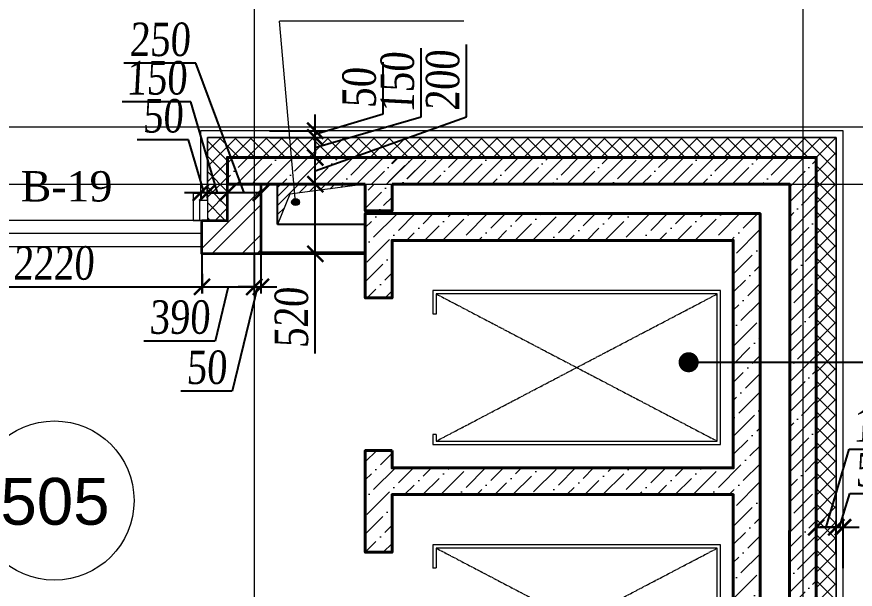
# Model space of a CAD drawing. Header units: inches. Extents: x -407541 to 6688123, y -998590 to 1205599.
# Drawn here: x 174629 to 180895, y 268380 to 272658 of the extents above; entities that cross this region are included whole.
import ezdxf

# ---------------------------------------------------------------- set-up
doc = ezdxf.new("R2010")
doc.units = ezdxf.units.IN
doc.header["$MEASUREMENT"] = 0
for name, pattern in [('ACAD_ISO04W100', [30, 24, -3, 0, -3]), ('AM_ISO08W050', [18, 12, -1.5, 3, -1.5]), ('AM_ISO09W050', [22.5, 12, -1.5, 3, -1.5, 3, -1.5])]:
    doc.linetypes.add(name, pattern=pattern)
for name, color, linetype, lineweight in [('AM_11', 60, 'AM_ISO09W050', 13), ('AM_5', 3, 'Continuous', 9), ('AM_7', 4, 'AM_ISO08W050', 5), ('ведомость витражей', 224, 'Continuous', 13), ('ВЕНТ фасад', 230, 'Continuous', 9), ('ВИТРАЖ', 145, 'Continuous', 9), ('КИРПИЧ', 30, 'Continuous', 35), ('МОНОЛИТ', 5, 'Continuous', 40), ('Оси', 254, 'ACAD_ISO04W100', 5), ('ОТВ СС', 140, 'Continuous', 25), ('ПЕРЕГОРОДКА', 7, 'Continuous', 25), ('подписи Л и ЛК', 92, 'Continuous', 9), ('размер внутр', 142, 'Continuous', 5), ('текст СС', 32, 'Continuous', 15), ('УТЕПЛИТЕЛЬ', 92, 'Continuous', 9), ('Штриховка', 7, 'Continuous', 9), ('ШТРИХОВКА МОНОЛИТ', 5, 'Continuous', 15), ('Экспликацийа', 7, 'Continuous', 18)]:
    doc.layers.add(name, color=color, linetype=linetype, lineweight=lineweight)
doc.styles.get("Standard").update_dxf_attribs({"font": 'arial.ttf'})
doc.styles.add('STYLE2', font='times.ttf', dxfattribs={"width": 0.8, "oblique": 3})
doc.styles.add('Times', font='times.ttf')
doc.dimstyles.new('vnytren', dxfattribs={"dimtxt": 250, "dimasz": 120, "dimexe": 50, "dimexo": 0, "dimgap": 50, "dimtad": 1, "dimdec": 0, "dimzin": 0, "dimdsep": 46, "dimtxsty": 'STYLE2', "dimblk": 'ARCHTICK', "dimcen": 0, "dimadec": 0, "dimazin": 0, "dimtfac": 1, "dimtdec": 0, "dimtmove": 1, "dimatfit": 2, "dimldrblk": 'DOT', "dimfxl": 1, "dimtolj": 1, "dimtzin": 0, "dimarcsym": 0})
doc.dimstyles.new('для 100 масштаба', dxfattribs={"dimtxt": 200, "dimasz": 150, "dimexe": 70, "dimexo": 0, "dimgap": 50, "dimtad": 1, "dimdec": 0, "dimrnd": 5, "dimzin": 0, "dimdsep": 46, "dimtxsty": 'Standard', "dimblk": 'ARCHTICK', "dimcen": 0, "dimadec": 0, "dimazin": 0, "dimtfac": 1, "dimtdec": 0, "dimtmove": 1, "dimatfit": 2, "dimldrblk": 'DOT', "dimfxl": 1, "dimtolj": 1, "dimtzin": 0, "dimarcsym": 0})

# ---------------------------------------------------------------- blocks, each defined once
blk = doc.blocks.new('_ARCHTICK')
at = {"color": 0, "linetype": 'ByBlock', "const_width": 0.15}
blk.add_lwpolyline([(-0.5, -0.5), (0.5, 0.5)], dxfattribs=at)
blk = doc.blocks.new('_Dot')
at = {"color": 0, "linetype": 'ByBlock', "lineweight": -2}
blk.add_line((-0.5, 0), (-1, 0), dxfattribs=at)
at = {"color": 0, "linetype": 'ByBlock', "const_width": 0.5}
blk.add_lwpolyline([(-0.25, 0, 1), (0.25, 0, 1)], format="xyb", close=True, dxfattribs=at)
blk = doc.blocks.new('SKKABINE_09.09.08_N013364_A-STEIN_JJ')
at = {"layer": 'AM_11'}
for points in [[(500, 555), (425, 555), (425, 2705), (1575, 2705), (1575, 555), (1400, 555)], [(500, 580), (450, 580), (450, 2680), (1550, 2680), (1550, 580), (1400, 580)], [(500, 580), (500, 555)], [(1400, 580), (1400, 555)]]:
    blk.add_lwpolyline(points, dxfattribs=at)
at = {"layer": 'AM_7'}
for points in [[(1550, 580), (450, 2680)], [(450, 580), (1550, 2680)]]:
    blk.add_lwpolyline(points, dxfattribs=at)
blk = doc.blocks.new('*D1866')
at = {"layer": 'размер внутр', "color": 0, "lineweight": -2, "transparency": 16777216}
for p, q in [((175967.4, 272311), (175428.2, 272310.9)), ((176328.2, 271342.8), (175967.4, 272311)), ((176203.3, 271342.8), (176203.3, 271292.8)), ((176453.1, 271342.8), (176203.3, 271342.8)), ((176453.1, 271342.8), (176453.2, 271292.8))]:
    blk.add_line(p, q, dxfattribs=at)
at = {"layer": 'размер внутр', "color": 0, "lineweight": -2, "transparency": 16777216, "xscale": 120, "yscale": 120, "zscale": 120}
for p, rotation in [((176203.3, 271342.8), 180.0107609439104), ((176453.1, 271342.8), 0.01076094391042837)]:
    blk.add_blockref('_ARCHTICK', p, dxfattribs=dict(at, rotation=rotation))
at = {"layer": 'размер внутр', "color": 0, "transparency": 16777216, "insert": (175697.8, 272488.1), "char_height": 250, "attachment_point": 5, "rotation": 0.01076, "style": 'STYLE2'}
blk.add_mtext('\\A1;250', dxfattribs=at)
blk = doc.blocks.new('*D1867')
at = {"layer": 'размер внутр', "color": 0, "lineweight": -2, "transparency": 16777216}
for p, q in [((175928.7, 272023.4), (175417.7, 272023.3)), ((176128.3, 271342.8), (175928.7, 272023.4)), ((176053.3, 271306.6), (176053.2, 271392.7)), ((176203.3, 271342.8), (176053.3, 271342.7)), ((176203.3, 271342.8), (176203.3, 271292.8))]:
    blk.add_line(p, q, dxfattribs=at)
at = {"layer": 'размер внутр', "color": 0, "lineweight": -2, "transparency": 16777216, "xscale": 120, "yscale": 120, "zscale": 120}
for p, rotation in [((176053.3, 271342.7), 180.0107609439104), ((176203.3, 271342.8), 0.01076094391042837)]:
    blk.add_blockref('_ARCHTICK', p, dxfattribs=dict(at, rotation=rotation))
at = {"layer": 'размер внутр', "color": 0, "transparency": 16777216, "insert": (175673.2, 272200.5), "char_height": 250, "attachment_point": 5, "rotation": 0.01076, "style": 'STYLE2'}
blk.add_mtext('\\A1;150', dxfattribs=at)
blk = doc.blocks.new('*D1868')
at = {"layer": 'размер внутр', "color": 0, "lineweight": -2, "transparency": 16777216}
for p, q in [((175912, 271739.6), (175528.1, 271739.5)), ((176028.3, 271342.7), (175912, 271739.6)), ((176053.3, 271306.6), (176053.2, 271392.7)), ((176003.3, 271342.7), (175883.3, 271342.7)), ((176003.3, 271342.7), (176003.3, 271292.7)), ((176053.3, 271342.7), (176003.3, 271342.7)), ((176053.3, 271342.7), (176003.3, 271342.7)), ((176053.3, 271342.7), (176173.3, 271342.8))]:
    blk.add_line(p, q, dxfattribs=at)
at = {"layer": 'размер внутр', "color": 0, "lineweight": -2, "transparency": 16777216, "xscale": 120, "yscale": 120, "zscale": 120}
for p, rotation in [((176003.3, 271342.7), 0.01076094391041523), ((176053.3, 271342.7), 180.0107609439104)]:
    blk.add_blockref('_ARCHTICK', p, dxfattribs=dict(at, rotation=rotation))
at = {"layer": 'размер внутр', "color": 0, "transparency": 16777216, "insert": (175720, 271916.7), "char_height": 250, "attachment_point": 5, "rotation": 0.01076, "style": 'STYLE2'}
blk.add_mtext('\\A1;50', dxfattribs=at)
blk = doc.blocks.new('*D1869')
at = {"layer": 'размер внутр', "color": 0, "lineweight": -2, "transparency": 16777216}
for p, q in [((176013.2, 270887.4), (176013.3, 270589.7)), ((176403.3, 270887.5), (176403.4, 270589.8)), ((176013.3, 270639.7), (176403.4, 270639.8)), ((176208.3, 270639.7), (176111.5, 270235.1)), ((176111.5, 270235.1), (175577.7, 270235))]:
    blk.add_line(p, q, dxfattribs=at)
at = {"layer": 'размер внутр', "color": 0, "lineweight": -2, "transparency": 16777216, "xscale": 120, "yscale": 120, "zscale": 120}
for p, rotation in [((176013.3, 270639.7), 180.0107609439104), ((176403.4, 270639.8), 0.01076094391041523)]:
    blk.add_blockref('_ARCHTICK', p, dxfattribs=dict(at, rotation=rotation))
at = {"layer": 'размер внутр', "color": 0, "transparency": 16777216, "insert": (175844.6, 270412.6), "char_height": 250, "attachment_point": 5, "rotation": 0.01076, "style": 'STYLE2'}
blk.add_mtext('\\A1;390', dxfattribs=at)
blk = doc.blocks.new('*D3607')
at = {"layer": 'размер внутр', "color": 0, "lineweight": -2, "transparency": 16777216}
for p, q in [((176453.5, 270923.2), (176453.6, 270589.8)), ((176403.3, 270887.5), (176403.4, 270589.8)), ((176428.5, 270639.8), (176238.3, 269860.5)), ((176403.4, 270639.8), (176283.4, 270639.8)), ((176403.4, 270639.8), (176453.6, 270639.8)), ((176403.4, 270639.8), (176453.6, 270639.8)), ((176453.6, 270639.8), (176573.6, 270639.8)), ((176238.3, 269860.5), (175854.3, 269860.4))]:
    blk.add_line(p, q, dxfattribs=at)
at = {"layer": 'размер внутр', "color": 0, "lineweight": -2, "transparency": 16777216, "xscale": 120, "yscale": 120, "zscale": 120}
for p, rotation in [((176403.4, 270639.8), 0.01076094391042837), ((176453.6, 270639.8), 180.0107609439104)]:
    blk.add_blockref('_ARCHTICK', p, dxfattribs=dict(at, rotation=rotation))
at = {"layer": 'размер внутр', "color": 0, "transparency": 16777216, "insert": (176046.2, 270037.6), "char_height": 250, "attachment_point": 5, "rotation": 0.01076, "style": 'STYLE2'}
blk.add_mtext('\\A1;50', dxfattribs=at)
blk = doc.blocks.new('*D1870')
at = {"layer": 'размер внутр', "color": 0, "lineweight": -2, "transparency": 16777216}
for p, q in [((176453.5, 271407.3), (176909.7, 271407.3)), ((176859.7, 270887.2), (176859.7, 271407.3)), ((176453.4, 270887.2), (176909.7, 270887.2)), ((176859.7, 270142.5), (176859.7, 270887.2))]:
    blk.add_line(p, q, dxfattribs=at)
at = {"layer": 'размер внутр', "color": 0, "lineweight": -2, "transparency": 16777216, "xscale": 120, "yscale": 120, "zscale": 120}
for p, rotation in [((176859.7, 271407.3), 90), ((176859.7, 270887.2), 270)]:
    blk.add_blockref('_ARCHTICK', p, dxfattribs=dict(at, rotation=rotation))
at = {"layer": 'размер внутр', "color": 0, "transparency": 16777216, "insert": (176682.6, 270408.3), "char_height": 250, "attachment_point": 5, "rotation": 90, "style": 'STYLE2'}
blk.add_mtext('\\A1;520', dxfattribs=at)
blk = doc.blocks.new('*D1871')
at = {"layer": 'размер внутр', "color": 0, "lineweight": -2, "transparency": 16777216}
for p, q in [((177989.8, 271911.8), (177989.8, 272450.9)), ((176859.7, 271507.3), (177989.8, 271911.8)), ((176514.3, 271607.3), (176909.7, 271607.3)), ((176859.7, 271407.3), (176859.7, 271607.3)), ((176453.5, 271407.3), (176909.7, 271407.3))]:
    blk.add_line(p, q, dxfattribs=at)
at = {"layer": 'размер внутр', "color": 0, "lineweight": -2, "transparency": 16777216, "xscale": 120, "yscale": 120, "zscale": 120}
for p, rotation in [((176859.7, 271607.3), 90), ((176859.7, 271407.3), 270)]:
    blk.add_blockref('_ARCHTICK', p, dxfattribs=dict(at, rotation=rotation))
at = {"layer": 'размер внутр', "color": 0, "transparency": 16777216, "insert": (177812.6, 272181.4), "char_height": 250, "attachment_point": 5, "rotation": 90, "style": 'STYLE2'}
blk.add_mtext('\\A1;200', dxfattribs=at)
blk = doc.blocks.new('*D1872')
at = {"layer": 'размер внутр', "color": 0, "lineweight": -2, "transparency": 16777216}
for p, q in [((177651.2, 271911.8), (177651.2, 272422.7)), ((176859.7, 271682.3), (177651.2, 271911.8)), ((176521.2, 271757.3), (176909.7, 271757.3)), ((176859.7, 271607.3), (176859.7, 271757.3)), ((176514.3, 271607.3), (176909.7, 271607.3))]:
    blk.add_line(p, q, dxfattribs=at)
at = {"layer": 'размер внутр', "color": 0, "lineweight": -2, "transparency": 16777216, "xscale": 120, "yscale": 120, "zscale": 120}
for p, rotation in [((176859.7, 271757.3), 90), ((176859.7, 271607.3), 270)]:
    blk.add_blockref('_ARCHTICK', p, dxfattribs=dict(at, rotation=rotation))
at = {"layer": 'размер внутр', "color": 0, "transparency": 16777216, "insert": (177474.1, 272167.2), "char_height": 250, "attachment_point": 5, "rotation": 90, "style": 'STYLE2'}
blk.add_mtext('\\A1;150', dxfattribs=at)
blk = doc.blocks.new('*D1873')
at = {"layer": 'размер внутр', "color": 0, "lineweight": -2, "transparency": 16777216}
for p, q in [((177366.2, 271934.3), (177366.2, 272318.2)), ((176859.7, 271782.3), (177366.2, 271934.3)), ((176859.7, 271807.3), (176859.7, 271927.3)), ((176517.8, 271807.3), (176909.7, 271807.3)), ((176859.7, 271757.3), (176859.7, 271807.3)), ((176859.7, 271757.3), (176859.7, 271807.3)), ((176521.2, 271757.3), (176909.7, 271757.3)), ((176859.7, 271757.3), (176859.7, 271637.3))]:
    blk.add_line(p, q, dxfattribs=at)
at = {"layer": 'размер внутр', "color": 0, "lineweight": -2, "transparency": 16777216, "xscale": 120, "yscale": 120, "zscale": 120}
for p, rotation in [((176859.7, 271807.3), 270), ((176859.7, 271757.3), 90)]:
    blk.add_blockref('_ARCHTICK', p, dxfattribs=dict(at, rotation=rotation))
at = {"layer": 'размер внутр', "color": 0, "transparency": 16777216, "insert": (177189.1, 272126.2), "char_height": 250, "attachment_point": 5, "rotation": 90, "style": 'STYLE2'}
blk.add_mtext('\\A1;50', dxfattribs=at)
blk = doc.blocks.new('*D1885')
at = {"layer": 'размер внутр', "color": 0, "lineweight": -2, "transparency": 16777216}
for p, q in [((173793.5, 270887.2), (173793.5, 270589.6)), ((176013.2, 270887.2), (176013.2, 270589.6)), ((173793.5, 270639.6), (176013.2, 270639.6))]:
    blk.add_line(p, q, dxfattribs=at)
at = {"layer": 'размер внутр', "color": 0, "lineweight": -2, "transparency": 16777216, "xscale": 120, "yscale": 120, "zscale": 120, "rotation": 180}
blk.add_blockref('_ARCHTICK', (173793.5, 270639.6), dxfattribs=at)
at = {"layer": 'размер внутр', "color": 0, "lineweight": -2, "transparency": 16777216, "xscale": 120, "yscale": 120, "zscale": 120}
blk.add_blockref('_ARCHTICK', (176013.2, 270639.6), dxfattribs=at)
at = {"layer": 'размер внутр', "color": 0, "transparency": 16777216, "insert": (174903.4, 270816.8), "char_height": 250, "attachment_point": 5, "style": 'STYLE2'}
blk.add_mtext('\\A1;2220', dxfattribs=at)
blk = doc.blocks.new('*D2023')
at = {"layer": 'размер внутр', "color": 0, "lineweight": -2, "transparency": 16777216}
for p, q in [((180678.2, 268843.2), (180849.1, 269428.1)), ((180849.1, 269428.1), (181360, 269428.1)), ((180603.2, 268644.1), (180603.2, 268893.2)), ((180753.2, 268644.1), (180753.2, 268893.2)), ((180603.2, 268843.2), (180753.2, 268843.2))]:
    blk.add_line(p, q, dxfattribs=at)
at = {"layer": 'размер внутр', "color": 0, "lineweight": -2, "transparency": 16777216, "xscale": 120, "yscale": 120, "zscale": 120, "rotation": 180}
blk.add_blockref('_ARCHTICK', (180603.2, 268843.2), dxfattribs=at)
at = {"layer": 'размер внутр', "color": 0, "lineweight": -2, "transparency": 16777216, "xscale": 120, "yscale": 120, "zscale": 120}
blk.add_blockref('_ARCHTICK', (180753.2, 268843.2), dxfattribs=at)
at = {"layer": 'размер внутр', "color": 0, "transparency": 16777216, "insert": (181104.5, 269605.3), "char_height": 250, "attachment_point": 5, "style": 'STYLE2'}
blk.add_mtext('\\A1;150', dxfattribs=at)
blk = doc.blocks.new('*D2024')
at = {"layer": 'размер внутр', "color": 0, "lineweight": -2, "transparency": 16777216}
for p, q in [((180778.2, 268843.2), (180853.9, 269095.4)), ((180853.9, 269095.4), (181237.8, 269095.4)), ((180753.2, 268644.1), (180753.2, 268893.2)), ((180803.2, 268537.5), (180803.2, 268893.2)), ((180753.2, 268843.2), (180633.2, 268843.2)), ((180753.2, 268843.2), (180803.2, 268843.2)), ((180753.2, 268843.2), (180803.2, 268843.2)), ((180803.2, 268843.2), (180923.2, 268843.2))]:
    blk.add_line(p, q, dxfattribs=at)
at = {"layer": 'размер внутр', "color": 0, "lineweight": -2, "transparency": 16777216, "xscale": 120, "yscale": 120, "zscale": 120}
blk.add_blockref('_ARCHTICK', (180753.2, 268843.2), dxfattribs=at)
at = {"layer": 'размер внутр', "color": 0, "lineweight": -2, "transparency": 16777216, "xscale": 120, "yscale": 120, "zscale": 120, "rotation": 180}
blk.add_blockref('_ARCHTICK', (180803.2, 268843.2), dxfattribs=at)
at = {"layer": 'размер внутр', "color": 0, "transparency": 16777216, "insert": (181045.9, 269272.6), "char_height": 250, "attachment_point": 5, "style": 'STYLE2'}
blk.add_mtext('\\A1;50', dxfattribs=at)

msp = doc.modelspace()

# ---------------------------------------------------------------- hatches: boundary and pattern name
at = {"layer": 'текст СС'}
h = msp.add_hatch(color=256, dxfattribs=at)
edge = h.paths.add_edge_path()
edge.add_ellipse((176712.2, 271273.7), major_axis=(-29.7, 0), ratio=0.852459, start_angle=0, end_angle=180)
edge.add_ellipse((176712.2, 271273.7), major_axis=(29.7, 0), ratio=0.852459, start_angle=0, end_angle=180)
at = {"layer": 'Штриховка'}
h = msp.add_hatch(dxfattribs=at)
h.set_pattern_fill('ANSI37', color=256, scale=650, style=0)
h.paths.add_polyline_path([(179993.2, 266237.2), (179993.2, 266087.2), (180753.2, 266087.2), (180753.2, 271757.2), (176053.2, 271757.2), (176053.2, 271137.2), (176203.2, 271137.2), (176203.2, 271607.2), (180603.2, 271607.2), (180603.2, 266237.2)])
h = msp.add_hatch(dxfattribs=at)
h.set_pattern_fill('ANSI35', color=256, scale=25, style=0)
h.set_pattern_definition([(45, (-6764080.43, -624333.1), (-112.2532015, 112.2532015), []), (45, (-6763968.18, -624333.1), (-112.2532015, 112.2532015), [198.4375, -39.6875, 0, -39.6875])])
edge = h.paths.add_edge_path()
edge.add_line((177433.2, 271407.2), (180404.8, 271407.2))
edge.add_line((180404.8, 271407.2), (180403.1, 266237.2))
edge.add_line((180403.1, 266237.2), (180603.2, 266237.2))
edge.add_line((180603.2, 266237.2), (180603.2, 271607.2))
edge.add_line((180603.2, 271607.2), (176203.2, 271607.2))
edge.add_line((176203.2, 271607.2), (176203.2, 271407.2))
edge.add_line((176203.2, 271407.2), (177233.2, 271407.2))
h = msp.add_hatch(dxfattribs=at)
h.set_pattern_fill('ANSI36', color=256, scale=650, style=0)
h.set_pattern_definition([(45, (173.82, 199.01), (43.08932, 157.994171), [203.125, -40.625, 0, -40.625])])
h.paths.add_polyline_path([(177607.1, 271606.2), (177407.1, 271606.2), (177407.1, 271406.2), (177607.1, 271406.2)])
h = msp.add_hatch(dxfattribs=at)
h.set_pattern_fill('ANSI32', color=256, scale=25, style=0)
h.set_pattern_definition([(45, (-6764080.43, -624333.1), (-168.379802, 168.379802), []), (45, (-6763968.18, -624333.1), (-168.379802, 168.379802), [])])
h.paths.add_polyline_path([(176013.2, 271137.2), (176053.2, 271137.2), (176203.2, 271137.2), (176203.2, 271407.2), (176453.2, 271407.2), (176453.2, 270887.2), (176013.2, 270887.2)])
at = {"layer": 'Штриховка', "ltscale": 0.1}
h = msp.add_hatch(dxfattribs=at)
h.set_pattern_fill('ANSI31', color=256, scale=15, style=0)
h.set_pattern_definition([(45, (-6162525.053, 1479668.903), (-33.67596045, 33.67596045), [])])
h.paths.add_polyline_path([(176578.3, 271107.2), (176578.3, 271407.2), (177233.2, 271407.2), (176669.7, 271333.5)])
at = {"layer": 'Штриховка'}
h = msp.add_hatch(dxfattribs=at)
h.set_pattern_fill('ANSI36', color=256, scale=650, style=0)
h.paths.add_polyline_path([(177433.2, 271407.2), (177233.2, 271407.2), (177233.2, 271207.2), (177433.2, 271207.2)])
at = {"layer": 'ШТРИХОВКА МОНОЛИТ'}
h = msp.add_hatch(dxfattribs=at)
h.set_pattern_fill('ANSI36', color=256, scale=30, style=0)
h.set_pattern_definition([(45, (-6313577.14, 1289607.42), (50.5139407, 185.2177825), [238.125, -47.625, 0, -47.625])])
h.paths.add_polyline_path([(177433.2, 269417.2), (177233.2, 269417.2), (177233.2, 268657.2), (177433.2, 268657.2), (177433.2, 269087.2), (179983.2, 269087.2), (179983.2, 267387.2), (177433.2, 267387.2), (177433.2, 267517.2), (177233.2, 267517.2), (177233.2, 267187.2), (180183.2, 267187.2), (180183.2, 271187.2), (177233.2, 271187.2), (177233.2, 270557.2), (177433.2, 270557.2), (177433.2, 270987.2), (179983.2, 270987.2), (179983.2, 269287.2), (177433.2, 269287.2)])

# ---------------------------------------------------------------- linework, layer by layer
at = {"layer": 'ВЕНТ фасад'}
msp.add_lwpolyline([(179993.2, 266087.2), (179993.2, 266037.2), (180803.2, 266037.2), (180803.2, 271807.2), (176003.2, 271807.2), (176003.2, 271337), (175948, 271337), (175948, 271137.2), (175998, 271137.2), (175998, 271287), (176053.2, 271287), (176053.2, 271757.2), (180753.2, 271757.2), (180753.3, 266087.2), (179993.2, 266087.2)], close=True, dxfattribs=at)
at = {"layer": 'ВИТРАЖ'}
for p, q in [((176013.2, 271137.2), (173793.5, 271137.2)), ((176012.9, 271038.6), (173793, 271038.6)), ((176012.9, 270938.6), (173793.5, 270938.6))]:
    msp.add_line(p, q, dxfattribs=at)
at = {"layer": 'КИРПИЧ'}
msp.add_lwpolyline([(176013.2, 271137.2), (176053.2, 271137.2), (176203.2, 271137.2), (176203.2, 271407.2), (176453.2, 271407.2), (176453.2, 270887.2), (176013.2, 270887.2)], close=True, dxfattribs=at)
at = {"layer": 'МОНОЛИТ'}
for points in [[(177433.2, 271407.2), (180404.8, 271407.2), (180403.1, 266237.2), (180603.2, 266237.2), (180603.2, 271607.2), (176203.2, 271607.2), (176203.2, 271407.2), (177233.2, 271407.2)], [(177233.2, 271407.2), (177233.2, 271207.2), (177233.2, 271207.2), (177433.2, 271207.2), (177433.2, 271407.2)]]:
    msp.add_lwpolyline(points, dxfattribs=at)
at = {"layer": 'МОНОЛИТ', "ltscale": 0.1}
msp.add_lwpolyline([(177433.2, 269417.2), (177233.2, 269417.2), (177233.2, 268657.2), (177433.2, 268657.2), (177433.2, 269087.2), (179983.2, 269087.2), (179983.2, 267387.2), (177433.2, 267387.2), (177433.2, 267517.2), (177233.2, 267517.2), (177233.2, 267187.2), (180183.2, 267187.2), (180183.2, 271187.2), (177233.2, 271187.2), (177233.2, 270557.2), (177433.2, 270557.2), (177433.2, 270987.2), (179983.2, 270987.2), (179983.2, 269287.2), (177433.2, 269287.2), (177433.2, 269417.2)], dxfattribs=at)
at = {"layer": 'Оси', "ltscale": 0.3}
for p, q in [((176403.2, 278737.2), (176403.2, 186893.5)), ((180503.2, 278737.2), (180503.2, 246967.2)), ((3211.5, 271837.2), (190595, 271837.2)), ((166277.4, 271407.2), (192303.2, 271407.2))]:
    msp.add_line(p, q, dxfattribs=at)
at = {"layer": 'ОТВ СС'}
for p, q in [((176578.2, 271107.5), (176578.2, 271407.2)), ((177233.2, 271407.2), (177233.2, 271107.6)), ((176578.2, 271107.5), (177233.2, 271107.6))]:
    msp.add_line(p, q, dxfattribs=at)
at = {"layer": 'ПЕРЕГОРОДКА', "ltscale": 0.1}
for p, q in [((176453.2, 270898.3), (177233.2, 270898.3)), ((176453.2, 270887.1), (177233.2, 270887.1))]:
    msp.add_line(p, q, dxfattribs=at)
at = {"layer": 'текст СС'}
for p in [(176712.2, 271273.7), (177969.5, 272624.6)]:
    msp.add_line(p, (176591.5, 272624.6), dxfattribs=at)
msp.add_ellipse((176712.2, 271273.7), major_axis=(29.7, 0), ratio=0.852459, dxfattribs=at)
at = {"layer": 'УТЕПЛИТЕЛЬ'}
msp.add_lwpolyline([(179993.2, 266237.2), (179993.2, 266087.2), (180753.2, 266087.2), (180753.2, 271757.2), (176053.2, 271757.2), (176053.2, 271137.2), (176203.2, 271137.2), (176203.2, 271607.2), (180603.2, 271607.2), (180603.2, 266237.2)], close=True, dxfattribs=at)
at = {"layer": 'Штриховка', "ltscale": 0.1}
msp.add_lwpolyline([(176578.3, 271107.2), (176578.3, 271407.2), (177233.2, 271407.2), (176669.7, 271333.5), (176578.3, 271107.2)], dxfattribs=at)
at = {"layer": 'Экспликацийа'}
msp.add_circle((174910.2, 269042.9), 595, dxfattribs=at)

# ---------------------------------------------------------------- block references
at = {"layer": 'AM_5', "xscale": -1, "rotation": 270}
for p in [(177183.3, 269037.2), (177183.3, 267137.2)]:
    msp.add_blockref('SKKABINE_09.09.08_N013364_A-STEIN_JJ', p, dxfattribs=at)

# ---------------------------------------------------------------- texts
at = {"layer": 'ведомость витражей', "style": 'Times'}
msp.add_text('В-19', height=226.8, rotation=0, dxfattribs=at).set_placement((174659.2, 271278.2))
at = {"layer": 'Экспликацийа', "insert": (175322.5, 268857.5), "char_height": 350, "width": 4589.447, "attachment_point": 9}
msp.add_mtext('{\\fArial|b0|i0|c204|p34;505}', dxfattribs=at)

# ---------------------------------------------------------------- dimensions: what is measured, and where the dimension line sits
at = {"layer": 'размер внутр'}
for base, p1, p2, angle, picture, middle in [((176203.3, 271342.8), (176453.1, 271342.8), (176203.3, 271342.8), 180.01076, '*D1866', (175917.4, 272311)), ((176859.7, 271607.3), (176453.5, 271407.3), (176514.3, 271607.3), 90, '*D1871', (177989.8, 271961.8)), ((176859.7, 271757.3), (176514.3, 271607.3), (176521.2, 271757.3), 90, '*D1872', (177651.2, 271961.8)), ((176053.3, 271342.7), (176203.3, 271342.8), (176053.3, 271306.6), 180.01076, '*D1867', (175878.7, 272023.4)), ((176003.3, 271342.7), (176053.3, 271306.6), (176003.3, 271342.7), 180.01076, '*D1868', (175862, 271739.6)), ((176859.7, 271407.3), (176453.4, 270887.2), (176453.5, 271407.3), 90, '*D1870', (176708, 270408.3))]:
    dim = msp.add_linear_dim(base=base, p1=p1, p2=p2, angle=angle, dimstyle='vnytren', dxfattribs=at)
    dim.commit()
    dim.dimension.update_dxf_attribs({"geometry": picture, "text_midpoint": middle, "dimtype": 160})
dim = msp.add_linear_dim(base=(176859.7, 271807.3), p1=(176521.2, 271757.3), p2=(176517.8, 271807.3), angle=90, dimstyle='vnytren', dxfattribs=at)
dim.commit()
dim.dimension.update_dxf_attribs({"geometry": '*D1873', "text_midpoint": (177189.1, 271984.3)})
at = {"layer": 'размер внутр', "color": 4}
dim = msp.add_linear_dim(base=(176013.2, 270639.6), p1=(173793.5, 270887.2), p2=(176013.2, 270887.2), dimstyle='vnytren', dxfattribs=at)
dim.commit()
dim.dimension.update_dxf_attribs({"geometry": '*D1885', "text_midpoint": (174903.4, 270816.8)})
for base, p1, p2, picture, middle in [((176453.6, 270639.8), (176403.3, 270887.5), (176453.5, 270923.2), '*D3607', (176188.3, 269860.5)), ((176403.4, 270639.8), (176013.2, 270887.4), (176403.3, 270887.5), '*D1869', (176061.5, 270235.1))]:
    dim = msp.add_linear_dim(base=base, p1=p1, p2=p2, angle=180.01076, dimstyle='vnytren', dxfattribs=at)
    dim.commit()
    dim.dimension.update_dxf_attribs({"geometry": picture, "text_midpoint": middle, "dimtype": 160})
at = {"layer": 'размер внутр'}
dim = msp.add_linear_dim(base=(180753.2, 268843.2), p1=(180603.2, 268644.1), p2=(180753.2, 268644.1), dimstyle='vnytren', dxfattribs=at)
dim.commit()
dim.dimension.update_dxf_attribs({"geometry": '*D2023', "text_midpoint": (180899.1, 269428.1), "dimtype": 160})
dim = msp.add_linear_dim(base=(180803.2, 268843.2), p1=(180753.2, 268644.1), p2=(180803.2, 268537.5), dimstyle='vnytren', dxfattribs=at)
dim.commit()
dim.dimension.update_dxf_attribs({"geometry": '*D2024', "text_midpoint": (180903.9, 269272.6)})

# ---------------------------------------------------------------- leaders
at = {"layer": 'подписи Л и ЛК', "ltscale": 0.1}
msp.add_leader([(179649.7, 270076.8), (182912.4, 270076.8)], dimstyle='для 100 масштаба', override={"dimgap": 50, "dimtad": 0}, dxfattribs=at)

doc.saveas('drawing.dxf')
